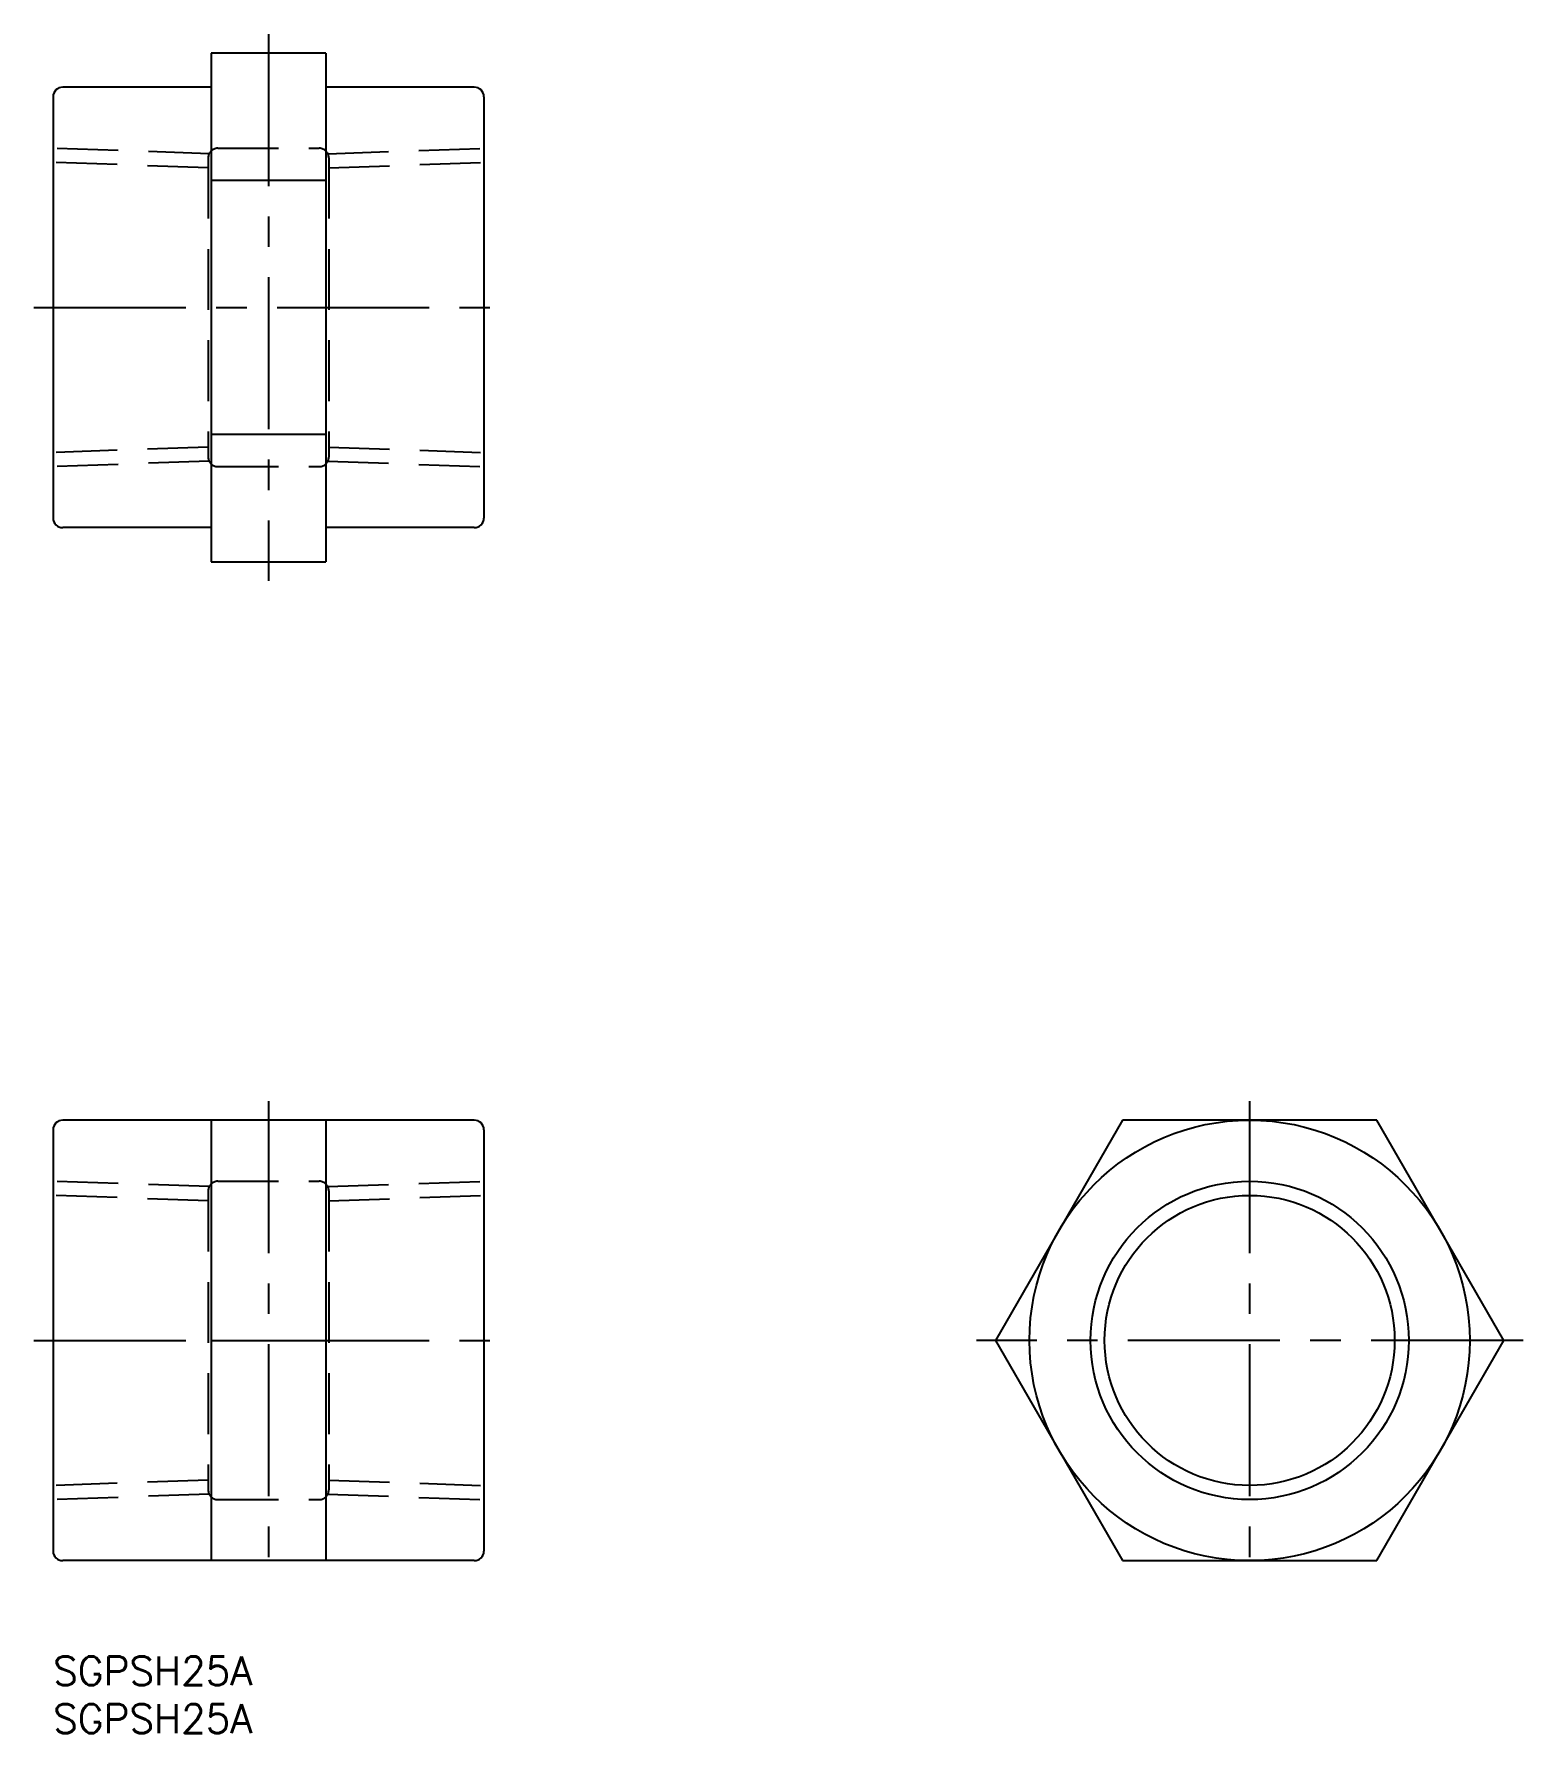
# Model space of a CAD drawing. Extents: x -2 to 154, y -8 to 169.
import ezdxf

# ---------------------------------------------------------------- set-up
doc = ezdxf.new("R2010")
doc.units = 0
doc.header["$LTSCALE"] = 0.5
doc.linetypes.add('CENTER', pattern=[50.8, 31.75, -6.35, 6.35, -6.35])
doc.linetypes.add('DASHED', pattern=[19.05, 12.7, -6.35])
for name, color, linetype in [('MSM_CENTER', 1, 'CENTER'), ('MSM_CONTINUOUS', 7, 'CONTINUOUS'), ('MSM_DASHED', 4, 'DASHED'), ('MSM_NARROW', 5, 'CONTINUOUS'), ('MSM_PART_NUMBER', 7, 'CONTINUOUS')]:
    doc.layers.add(name, color=color, linetype=linetype)
doc.styles.get("Standard").update_dxf_attribs({"font": 'txt.shx', "height": 3, "bigfont": 'bigfont.shx'})

# ---------------------------------------------------------------- blocks, each defined once
blk = doc.blocks.new('*U18')
at = {"layer": 'MSM_PART_NUMBER'}
blk.add_text('SGPSH25A', height=3, dxfattribs=at).set_placement((0, -3))
blk = doc.blocks.new('*U19')
at = {"layer": 'MSM_PART_NUMBER'}
blk.add_text('SGPSH25A', height=3, dxfattribs=at).set_placement((0, -8))

msp = doc.modelspace()

# ---------------------------------------------------------------- linework, layer by layer
at = {"layer": 'MSM_CENTER'}
for p, q in [((22.5, 169.43), (22.5, 112.32)), ((-2, 140.88), (47, 140.88)), ((22.5, 58), (22.5, 8)), ((125, 58), (125, 8)), ((-2, 33), (47, 33)), ((153.56, 33), (96.45, 33))]:
    msp.add_line(p, q, dxfattribs=at)
at = {"layer": 'MSM_CONTINUOUS'}
for p, q in [((28.5, 167.43), (16.5, 167.43)), ((16.5, 167.43), (16.5, 114.32)), ((28.5, 167.43), (28.5, 114.32)), ((16.5, 163.88), (1, 163.88)), ((44, 163.88), (28.5, 163.88)), ((0, 162.88), (0, 118.88)), ((45, 162.88), (45, 118.88)), ((16.5, 154.16), (28.5, 154.16)), ((28.5, 127.6), (16.5, 127.6)), ((16.5, 117.88), (1, 117.88)), ((44, 117.88), (28.5, 117.88)), ((16.5, 114.32), (28.5, 114.32)), ((44, 56), (1, 56)), ((16.5, 56), (16.5, 10)), ((28.5, 56), (28.5, 10)), ((111.72, 56), (98.45, 33)), ((138.28, 56), (111.72, 56)), ((151.56, 33), (138.28, 56)), ((0, 55), (0, 11)), ((45, 55), (45, 11)), ((16.5, 33), (28.5, 33)), ((98.45, 33), (111.72, 10)), ((138.28, 10), (151.56, 33)), ((44, 10), (1, 10)), ((111.72, 10), (138.28, 10))]:
    msp.add_line(p, q, dxfattribs=at)
for radius in [23, 15.15]:
    msp.add_circle((125, 33), radius, dxfattribs=at)
for centre, start, end in [((1, 162.88), 90, 180), ((44, 162.88), 0, 90), ((1, 118.88), 180, 270), ((44, 118.88), 270, 0), ((1, 55), 90, 180), ((44, 55), 0, 90), ((1, 11), 180, 270), ((44, 11), 270, 0)]:
    msp.add_arc(centre, 1, start, end, dxfattribs=at)
at = {"layer": 'MSM_DASHED'}
for p, q in [((16.3, 156.93), (0, 157.5)), ((16.2, 156.5), (16.2, 125.25)), ((17.2, 157.5), (27.8, 157.5)), ((28.7, 156.93), (45, 157.5)), ((28.8, 156.5), (28.8, 125.25)), ((16.2, 155.46), (0, 156.02)), ((28.8, 155.46), (45, 156.02)), ((16.2, 126.3), (0, 125.73)), ((28.8, 126.3), (45, 125.73)), ((16.3, 124.82), (0, 124.25)), ((17.2, 124.25), (27.8, 124.25)), ((28.7, 124.82), (45, 124.25)), ((16.3, 49.06), (0, 49.62)), ((16.2, 47.58), (0, 48.15)), ((16.2, 48.62), (16.2, 17.38)), ((17.2, 49.62), (27.8, 49.62)), ((28.7, 49.06), (45, 49.62)), ((28.8, 48.62), (28.8, 17.38)), ((28.8, 47.58), (45, 48.15)), ((16.2, 18.42), (0, 17.85)), ((28.8, 18.42), (45, 17.85)), ((16.3, 16.94), (0, 16.38)), ((17.2, 16.38), (27.8, 16.38)), ((28.7, 16.94), (45, 16.38))]:
    msp.add_line(p, q, dxfattribs=at)
for centre, start, end in [((17.2, 156.5), 90, 180), ((27.8, 156.5), 0, 90), ((17.2, 125.25), 180, 270), ((27.8, 125.25), 270, 0), ((17.2, 48.62), 90, 180), ((27.8, 48.62), 0, 90), ((17.2, 17.38), 180, 270), ((27.8, 17.38), 270, 0)]:
    msp.add_arc(centre, 1, start, end, dxfattribs=at)
at = {"layer": 'MSM_NARROW'}
msp.add_circle((125, 33), 16.62, dxfattribs=at)

# ---------------------------------------------------------------- block references
at = {"layer": 'MSM_CONTINUOUS'}
for name in ['*U18', '*U19']:
    msp.add_blockref(name, (0, 0), dxfattribs=at)

doc.saveas('drawing.dxf')
